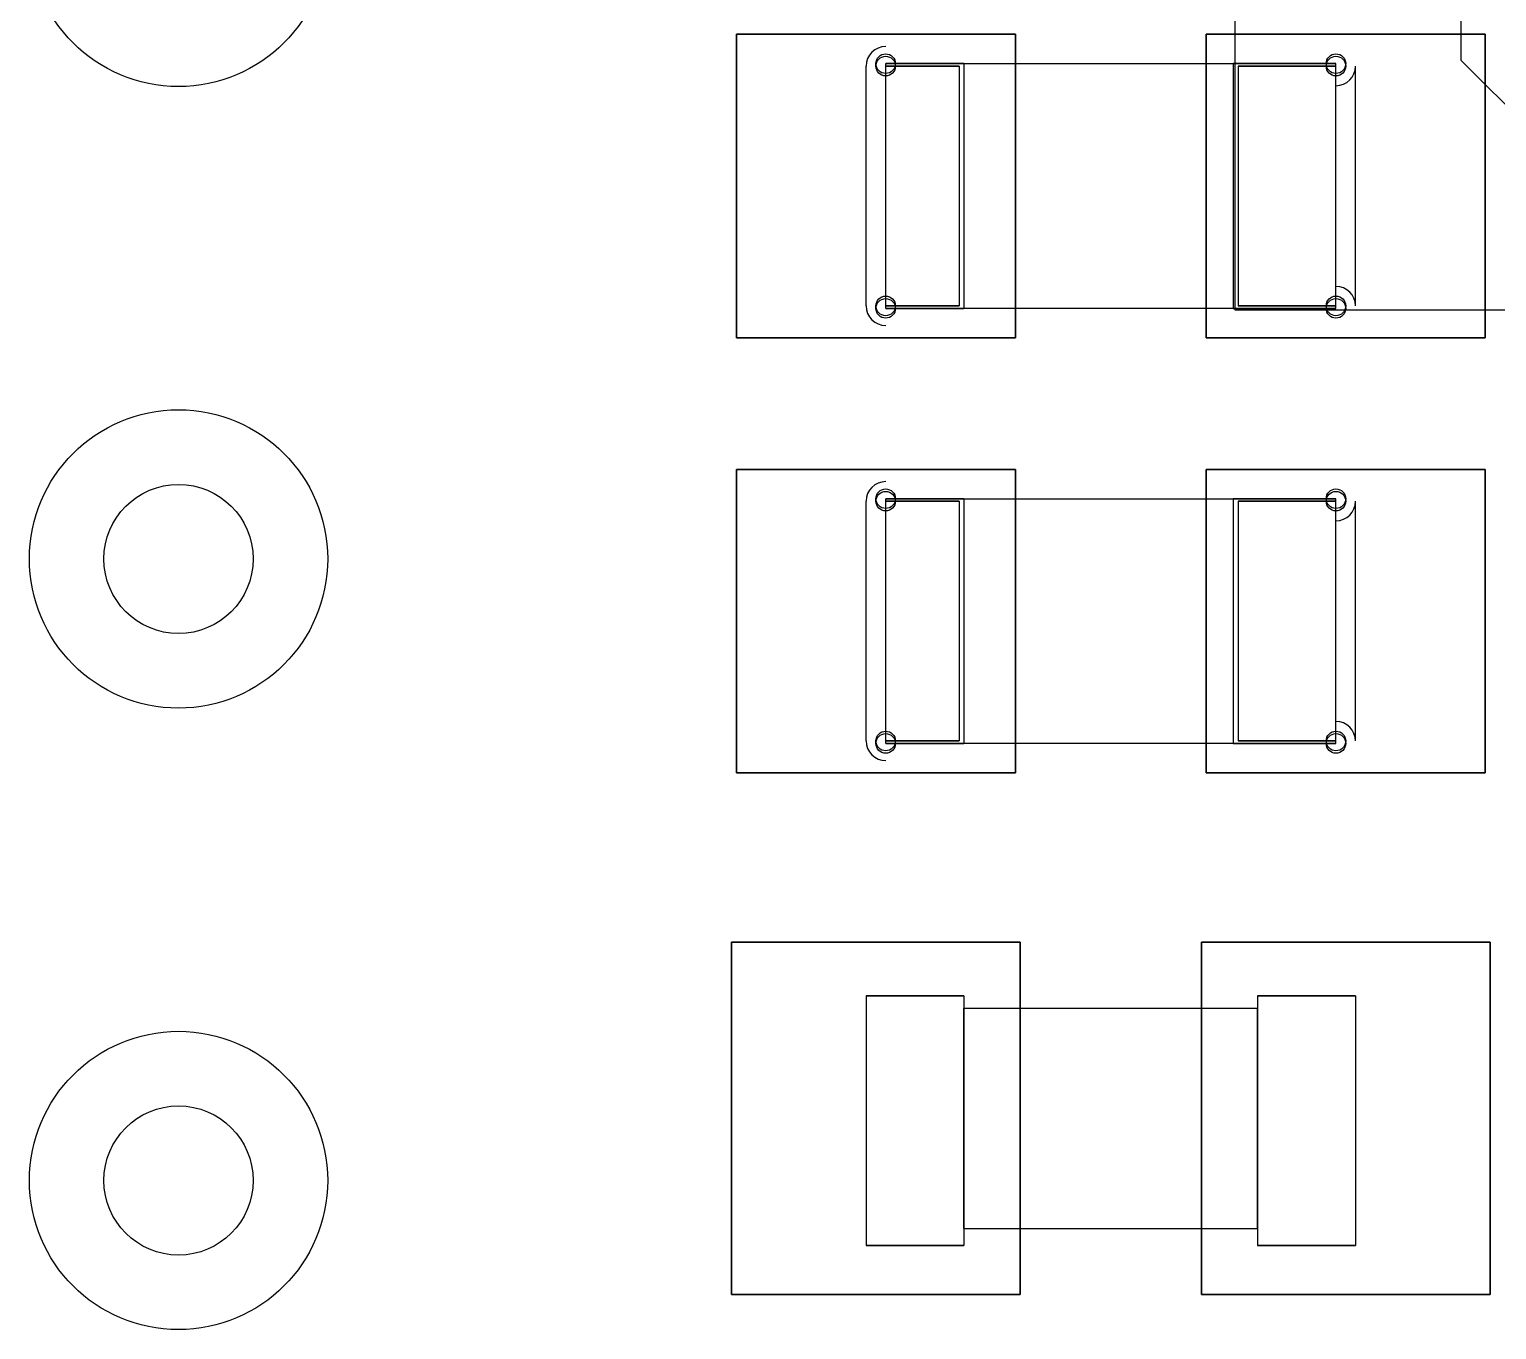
# Model space of a CAD drawing. Extents: x -14 to 27.9, y 0 to 17.8.
# Drawn here: x -2.21 to 0.788, y 9.855 to 12.512 of the extents above; entities that cross this region are included whole.
import ezdxf

# ---------------------------------------------------------------- set-up
doc = ezdxf.new("R2010")
doc.units = 0
doc.header["$MEASUREMENT"] = 0
doc.layers.add('Feature', color=7, linetype='CONTINUOUS')

msp = doc.modelspace()

# ---------------------------------------------------------------- linework, layer by layer
at = {"layer": 'Feature'}
for p, q in [((0.254, 11.938, 0.000305), (0.254, 12.827, 0.000305)), ((0.716, 12.4487, -1.96222), (0.716, 12.827, -1.96222)), ((-0.765, 12.502, 0.000305), (-0.195, 12.502, 0.000305)), ((-0.765, 11.882, 0.000305), (-0.765, 12.502, 0.000305)), ((-0.765, 11.882, 0.000305), (-0.765, 12.502, 0.000305)), ((-0.765, 12.502, 0.001305), (-0.765, 11.882, 0.001305)), ((-0.765, 12.502, 0.000305), (-0.765, 12.502, 0.001305)), ((-0.765, 12.502, 0.000305), (-0.195, 12.502, 0.000305)), ((-0.765, 12.502, 0.000305), (-0.765, 12.502, 0.001305)), ((-0.195, 12.502, 0.001305), (-0.765, 12.502, 0.001305)), ((-0.195, 12.502, 0.001305), (-0.765, 12.502, 0.001305)), ((-0.765, 12.502, 0.001305), (-0.765, 11.882, 0.001305)), ((-0.765, 11.882, 0.000305), (-0.765, 12.502, 0.000305)), ((-0.765, 12.502, 0.000305), (-0.195, 12.502, 0.000305)), ((-0.195, 12.502, 0.000305), (-0.195, 11.882, 0.000305)), ((-0.195, 12.502, 0.000305), (-0.195, 12.502, 0.001305)), ((-0.195, 12.502, 0.000305), (-0.195, 11.882, 0.000305)), ((-0.195, 12.502, 0.000305), (-0.195, 12.502, 0.001305)), ((-0.195, 11.882, 0.001305), (-0.195, 12.502, 0.001305)), ((-0.195, 11.882, 0.001305), (-0.195, 12.502, 0.001305)), ((-0.195, 12.502, 0.000305), (-0.195, 11.882, 0.000305)), ((0.195, 12.502, 0.000305), (0.765, 12.502, 0.000305)), ((0.195, 11.882, 0.000305), (0.195, 12.502, 0.000305)), ((0.195, 11.882, 0.000305), (0.195, 12.502, 0.000305)), ((0.195, 12.502, 0.001305), (0.195, 11.882, 0.001305)), ((0.195, 12.502, 0.000305), (0.195, 12.502, 0.001305)), ((0.195, 12.502, 0.000305), (0.765, 12.502, 0.000305)), ((0.195, 12.502, 0.000305), (0.195, 12.502, 0.001305)), ((0.765, 12.502, 0.001305), (0.195, 12.502, 0.001305)), ((0.765, 12.502, 0.001305), (0.195, 12.502, 0.001305)), ((0.195, 12.502, 0.001305), (0.195, 11.882, 0.001305)), ((0.195, 11.882, 0.000305), (0.195, 12.502, 0.000305)), ((0.195, 12.502, 0.000305), (0.765, 12.502, 0.000305)), ((0.765, 12.502, 0.000305), (0.765, 11.882, 0.000305)), ((0.765, 12.502, 0.000305), (0.765, 12.502, 0.001305)), ((0.765, 12.502, 0.000305), (0.765, 11.882, 0.000305)), ((0.765, 12.502, 0.000305), (0.765, 12.502, 0.001305)), ((0.765, 11.882, 0.001305), (0.765, 12.502, 0.001305)), ((0.765, 11.882, 0.001305), (0.765, 12.502, 0.001305)), ((0.765, 12.502, 0.000305), (0.765, 11.882, 0.000305)), ((1.1849, 11.9799, -1.96222), (0.716, 12.4487, -1.96222)), ((-0.5, 12.437, 0.285), (-0.5, 12.437, 0.015)), ((-0.5, 11.947, 0.285), (-0.5, 12.437, 0.285)), ((-0.5, 11.947, 0.015), (-0.5, 12.437, 0.015)), ((-0.5, 11.947, 0.285), (-0.5, 12.437, 0.285)), ((-0.5, 12.437, 0.285), (-0.5, 12.437, 0.015)), ((-0.5, 11.947, 0.015), (-0.5, 12.437, 0.015)), ((-0.48, 12.442, 0.285), (-0.48, 12.442, 0.015)), ((-0.48, 12.437, 0.015), (-0.48, 12.442, 0.015)), ((-0.48, 12.437, 0.015), (-0.48, 12.442, 0.015)), ((-0.48, 12.437, 0.285), (-0.48, 12.442, 0.285)), ((-0.48, 12.442, 0.285), (-0.48, 12.442, 0.015)), ((-0.48, 12.437, 0.285), (-0.48, 12.442, 0.285)), ((-0.48, 12.437, 0.285), (-0.48, 12.437, 0.015)), ((-0.48, 12.437, 0.285), (-0.48, 12.437, 0.015)), ((-0.46, 12.442, -0.005), (-0.3, 12.442, -0.005)), ((-0.3, 12.442, 0.305), (-0.46, 12.442, 0.305)), ((-0.46, 12.437, -0.005), (-0.46, 12.442, -0.005)), ((-0.46, 12.442, -0.005), (-0.3, 12.442, -0.005)), ((-0.46, 12.437, -0.005), (-0.46, 12.442, -0.005)), ((-0.46, 12.437, 0.305), (-0.46, 12.442, 0.305)), ((-0.46, 12.437, 0.305), (-0.46, 12.442, 0.305)), ((-0.3, 12.442, 0.305), (-0.46, 12.442, 0.305)), ((-0.46, 12.437, -0.005), (-0.31, 12.437, -0.005)), ((-0.31, 12.437, 0.305), (-0.46, 12.437, 0.305)), ((-0.46, 12.437, -0.005), (-0.31, 12.437, -0.005)), ((-0.46, 12.437, -0.025), (-0.31, 12.437, -0.025)), ((-0.31, 12.437, 0.325), (-0.46, 12.437, 0.325)), ((-0.31, 12.437, 0.305), (-0.46, 12.437, 0.305)), ((-0.46, 11.947, 0.325), (-0.46, 12.437, 0.325)), ((-0.31, 12.437, 0.325), (-0.46, 12.437, 0.325)), ((-0.46, 11.947, 0.325), (-0.46, 12.437, 0.325)), ((-0.46, 11.947, -0.025), (-0.46, 12.437, -0.025)), ((-0.46, 11.947, -0.025), (-0.46, 12.437, -0.025)), ((-0.46, 12.437, -0.025), (-0.31, 12.437, -0.025)), ((-0.31, 12.437, -0.005), (-0.31, 11.947, -0.005)), ((-0.31, 12.437, 0.305), (-0.31, 11.947, 0.305)), ((-0.31, 12.437, -0.025), (-0.31, 12.437, -0.005)), ((-0.31, 12.437, 0.305), (-0.31, 12.437, 0.325)), ((-0.31, 12.437, 0.305), (-0.31, 11.947, 0.305)), ((-0.31, 12.437, 0.305), (-0.31, 12.437, 0.325)), ((-0.31, 12.437, 0.325), (-0.31, 11.947, 0.325)), ((-0.31, 12.437, 0.325), (-0.31, 11.947, 0.325)), ((-0.31, 12.437, -0.025), (-0.31, 11.947, -0.025)), ((-0.31, 12.437, -0.005), (-0.31, 11.947, -0.005)), ((-0.31, 12.437, -0.025), (-0.31, 11.947, -0.025)), ((-0.31, 12.437, -0.025), (-0.31, 12.437, -0.005)), ((-0.3, 12.442, 0.325), (0.25, 12.442, 0.325)), ((-0.3, 12.442, 0.325), (-0.3, 11.942, 0.325)), ((-0.3, 12.442, -0.025), (0.25, 12.442, -0.025)), ((-0.3, 12.442, -0.025), (-0.3, 12.442, -0.005)), ((-0.3, 12.442, 0.325), (-0.3, 12.442, 0.305)), ((-0.3, 12.442, 0.325), (0.25, 12.442, 0.325)), ((-0.3, 12.442, -0.025), (-0.3, 11.942, -0.025)), ((-0.3, 12.442, -0.025), (0.25, 12.442, -0.025)), ((-0.3, 12.442, -0.025), (-0.3, 11.942, -0.025)), ((-0.3, 12.442, -0.005), (-0.3, 11.942, -0.005)), ((-0.3, 12.442, -0.025), (-0.3, 12.442, -0.005)), ((-0.3, 12.442, -0.005), (-0.3, 11.942, -0.005)), ((-0.3, 12.442, 0.305), (-0.3, 11.942, 0.305)), ((-0.3, 12.442, 0.325), (-0.3, 11.942, 0.325)), ((-0.3, 12.442, 0.325), (-0.3, 12.442, 0.305)), ((-0.3, 12.442, 0.305), (-0.3, 11.942, 0.305)), ((0.25, 12.442, 0.325), (0.25, 11.942, 0.325)), ((0.25, 12.442, 0.325), (0.25, 11.942, 0.325)), ((0.25, 12.442, 0.305), (0.25, 11.942, 0.305)), ((0.25, 12.442, 0.325), (0.25, 12.442, 0.305)), ((0.25, 12.442, -0.005), (0.46, 12.442, -0.005)), ((0.25, 12.442, -0.025), (0.25, 12.442, -0.005)), ((0.25, 12.442, 0.325), (0.25, 12.442, 0.305)), ((0.46, 12.442, 0.305), (0.25, 12.442, 0.305)), ((0.25, 12.442, -0.005), (0.25, 11.942, -0.005)), ((0.25, 12.442, -0.005), (0.46, 12.442, -0.005)), ((0.25, 12.442, -0.025), (0.25, 11.942, -0.025)), ((0.25, 12.442, -0.025), (0.25, 12.442, -0.005)), ((0.25, 12.442, -0.005), (0.25, 11.942, -0.005)), ((0.25, 12.442, -0.025), (0.25, 11.942, -0.025)), ((0.46, 12.442, 0.305), (0.25, 12.442, 0.305)), ((0.25, 12.442, 0.305), (0.25, 11.942, 0.305)), ((0.26, 12.437, -0.005), (0.46, 12.437, -0.005)), ((0.26, 12.437, -0.005), (0.26, 11.947, -0.005)), ((0.46, 12.437, 0.305), (0.26, 12.437, 0.305)), ((0.26, 12.437, 0.325), (0.26, 12.437, 0.305)), ((0.46, 12.437, 0.325), (0.26, 12.437, 0.325)), ((0.26, 12.437, -0.025), (0.46, 12.437, -0.025)), ((0.26, 12.437, -0.005), (0.26, 12.437, -0.025)), ((0.26, 12.437, -0.005), (0.46, 12.437, -0.005)), ((0.26, 12.437, 0.305), (0.26, 11.947, 0.305)), ((0.46, 12.437, 0.305), (0.26, 12.437, 0.305)), ((0.26, 12.437, 0.305), (0.26, 11.947, 0.305)), ((0.26, 12.437, 0.325), (0.26, 11.947, 0.325)), ((0.26, 12.437, 0.325), (0.26, 12.437, 0.305)), ((0.46, 12.437, 0.325), (0.26, 12.437, 0.325)), ((0.26, 12.437, 0.325), (0.26, 11.947, 0.325)), ((0.26, 12.437, -0.025), (0.26, 11.947, -0.025)), ((0.26, 12.437, -0.025), (0.46, 12.437, -0.025)), ((0.26, 12.437, -0.005), (0.26, 11.947, -0.005)), ((0.26, 12.437, -0.005), (0.26, 12.437, -0.025)), ((0.26, 12.437, -0.025), (0.26, 11.947, -0.025)), ((0.46, 12.437, -0.005), (0.46, 12.442, -0.005)), ((0.46, 12.437, -0.005), (0.46, 12.442, -0.005)), ((0.46, 12.437, 0.305), (0.46, 12.442, 0.305)), ((0.46, 12.437, 0.305), (0.46, 12.442, 0.305)), ((0.46, 11.947, 0.325), (0.46, 12.437, 0.325)), ((0.46, 11.947, 0.325), (0.46, 12.437, 0.325)), ((0.46, 11.947, -0.025), (0.46, 12.437, -0.025)), ((0.46, 11.947, -0.025), (0.46, 12.437, -0.025)), ((0.48, 12.442, 0.015), (0.48, 12.442, 0.285)), ((0.48, 12.437, 0.015), (0.48, 12.442, 0.015)), ((0.48, 12.437, 0.015), (0.48, 12.442, 0.015)), ((0.48, 12.442, 0.015), (0.48, 12.442, 0.285)), ((0.48, 12.437, 0.285), (0.48, 12.442, 0.285)), ((0.48, 12.437, 0.285), (0.48, 12.442, 0.285)), ((0.48, 12.437, 0.015), (0.48, 12.437, 0.285)), ((0.48, 12.437, 0.015), (0.48, 12.437, 0.285)), ((0.5, 12.437, 0.015), (0.5, 12.437, 0.285)), ((0.5, 11.947, 0.285), (0.5, 12.437, 0.285)), ((0.5, 11.947, 0.015), (0.5, 12.437, 0.015)), ((0.5, 12.437, 0.015), (0.5, 12.437, 0.285)), ((0.5, 11.947, 0.285), (0.5, 12.437, 0.285)), ((0.5, 11.947, 0.015), (0.5, 12.437, 0.015)), ((-0.5, 11.947, 0.285), (-0.5, 11.947, 0.015)), ((-0.5, 11.947, 0.285), (-0.5, 11.947, 0.015)), ((-0.48, 11.942, 0.285), (-0.48, 11.947, 0.285)), ((-0.48, 11.947, 0.285), (-0.48, 11.947, 0.015)), ((-0.48, 11.942, 0.015), (-0.48, 11.947, 0.015)), ((-0.48, 11.942, 0.015), (-0.48, 11.947, 0.015)), ((-0.48, 11.947, 0.285), (-0.48, 11.947, 0.015)), ((-0.48, 11.942, 0.285), (-0.48, 11.947, 0.285)), ((-0.48, 11.942, 0.285), (-0.48, 11.942, 0.015)), ((-0.48, 11.942, 0.285), (-0.48, 11.942, 0.015)), ((-0.46, 11.942, -0.005), (-0.46, 11.947, -0.005)), ((-0.46, 11.947, -0.005), (-0.31, 11.947, -0.005)), ((-0.31, 11.947, 0.305), (-0.46, 11.947, 0.305)), ((-0.46, 11.942, 0.305), (-0.46, 11.947, 0.305)), ((-0.46, 11.942, -0.005), (-0.46, 11.947, -0.005)), ((-0.31, 11.947, 0.305), (-0.46, 11.947, 0.305)), ((-0.31, 11.947, 0.325), (-0.46, 11.947, 0.325)), ((-0.46, 11.947, -0.025), (-0.31, 11.947, -0.025)), ((-0.46, 11.947, -0.005), (-0.31, 11.947, -0.005)), ((-0.31, 11.947, 0.325), (-0.46, 11.947, 0.325)), ((-0.46, 11.947, -0.025), (-0.31, 11.947, -0.025)), ((-0.46, 11.942, 0.305), (-0.46, 11.947, 0.305)), ((-0.46, 11.942, -0.005), (-0.3, 11.942, -0.005)), ((-0.3, 11.942, 0.305), (-0.46, 11.942, 0.305)), ((-0.3, 11.942, 0.305), (-0.46, 11.942, 0.305)), ((-0.46, 11.942, -0.005), (-0.3, 11.942, -0.005)), ((-0.31, 11.947, 0.305), (-0.31, 11.947, 0.325)), ((-0.31, 11.947, -0.025), (-0.31, 11.947, -0.005)), ((-0.31, 11.947, 0.305), (-0.31, 11.947, 0.325)), ((-0.31, 11.947, -0.025), (-0.31, 11.947, -0.005)), ((0.25, 11.942, 0.325), (-0.3, 11.942, 0.325)), ((0.25, 11.942, -0.025), (-0.3, 11.942, -0.025)), ((-0.3, 11.942, -0.025), (-0.3, 11.942, -0.005)), ((-0.3, 11.942, 0.325), (-0.3, 11.942, 0.305)), ((0.25, 11.942, 0.325), (-0.3, 11.942, 0.325)), ((-0.3, 11.942, 0.325), (-0.3, 11.942, 0.305)), ((-0.3, 11.942, -0.025), (-0.3, 11.942, -0.005)), ((0.25, 11.942, -0.025), (-0.3, 11.942, -0.025)), ((0.25, 11.942, 0.325), (0.25, 11.942, 0.305)), ((0.25, 11.942, -0.005), (0.46, 11.942, -0.005)), ((0.25, 11.942, -0.025), (0.25, 11.942, -0.005)), ((0.25, 11.942, -0.005), (0.46, 11.942, -0.005)), ((0.46, 11.942, 0.305), (0.25, 11.942, 0.305)), ((0.25, 11.942, 0.325), (0.25, 11.942, 0.305)), ((0.25, 11.942, -0.025), (0.25, 11.942, -0.005)), ((0.46, 11.942, 0.305), (0.25, 11.942, 0.305)), ((0.889, 11.938, 0.000305), (0.254, 11.938, 0.000305)), ((0.26, 11.947, -0.005), (0.46, 11.947, -0.005)), ((0.26, 11.947, -0.005), (0.46, 11.947, -0.005)), ((0.26, 11.947, -0.005), (0.26, 11.947, -0.025)), ((0.26, 11.947, -0.025), (0.46, 11.947, -0.025)), ((0.46, 11.947, 0.325), (0.26, 11.947, 0.325)), ((0.26, 11.947, 0.325), (0.26, 11.947, 0.305)), ((0.46, 11.947, 0.305), (0.26, 11.947, 0.305)), ((0.46, 11.947, 0.305), (0.26, 11.947, 0.305)), ((0.26, 11.947, 0.325), (0.26, 11.947, 0.305)), ((0.46, 11.947, 0.325), (0.26, 11.947, 0.325)), ((0.26, 11.947, -0.025), (0.46, 11.947, -0.025)), ((0.26, 11.947, -0.005), (0.26, 11.947, -0.025)), ((0.46, 11.942, -0.005), (0.46, 11.947, -0.005)), ((0.46, 11.942, 0.305), (0.46, 11.947, 0.305)), ((0.46, 11.942, 0.305), (0.46, 11.947, 0.305)), ((0.46, 11.942, -0.005), (0.46, 11.947, -0.005)), ((0.48, 11.947, 0.015), (0.48, 11.947, 0.285)), ((0.48, 11.942, 0.015), (0.48, 11.947, 0.015)), ((0.48, 11.947, 0.015), (0.48, 11.947, 0.285)), ((0.48, 11.942, 0.285), (0.48, 11.947, 0.285)), ((0.48, 11.942, 0.285), (0.48, 11.947, 0.285)), ((0.48, 11.942, 0.015), (0.48, 11.947, 0.015)), ((0.48, 11.942, 0.015), (0.48, 11.942, 0.285)), ((0.48, 11.942, 0.015), (0.48, 11.942, 0.285)), ((0.5, 11.947, 0.015), (0.5, 11.947, 0.285)), ((0.5, 11.947, 0.015), (0.5, 11.947, 0.285)), ((-0.195, 11.882, 0.000305), (-0.765, 11.882, 0.000305)), ((-0.765, 11.882, 0.000305), (-0.765, 11.882, 0.001305)), ((-0.195, 11.882, 0.000305), (-0.765, 11.882, 0.000305)), ((-0.765, 11.882, 0.001305), (-0.195, 11.882, 0.001305)), ((-0.765, 11.882, 0.000305), (-0.765, 11.882, 0.001305)), ((-0.765, 11.882, 0.001305), (-0.195, 11.882, 0.001305)), ((-0.195, 11.882, 0.000305), (-0.765, 11.882, 0.000305)), ((-0.195, 11.882, 0.000305), (-0.195, 11.882, 0.001305)), ((-0.195, 11.882, 0.000305), (-0.195, 11.882, 0.001305)), ((0.765, 11.882, 0.000305), (0.195, 11.882, 0.000305)), ((0.195, 11.882, 0.000305), (0.195, 11.882, 0.001305)), ((0.765, 11.882, 0.000305), (0.195, 11.882, 0.000305)), ((0.195, 11.882, 0.001305), (0.765, 11.882, 0.001305)), ((0.195, 11.882, 0.000305), (0.195, 11.882, 0.001305)), ((0.195, 11.882, 0.001305), (0.765, 11.882, 0.001305)), ((0.765, 11.882, 0.000305), (0.195, 11.882, 0.000305)), ((0.765, 11.882, 0.000305), (0.765, 11.882, 0.001305)), ((0.765, 11.882, 0.000305), (0.765, 11.882, 0.001305)), ((-0.765, 11.613, 0.000305), (-0.195, 11.613, 0.000305)), ((-0.765, 10.993, 0.000305), (-0.765, 11.613, 0.000305)), ((-0.765, 10.993, 0.000305), (-0.765, 11.613, 0.000305)), ((-0.765, 11.613, 0.001305), (-0.765, 10.993, 0.001305)), ((-0.765, 11.613, 0.000305), (-0.765, 11.613, 0.001305)), ((-0.765, 11.613, 0.000305), (-0.195, 11.613, 0.000305)), ((-0.765, 11.613, 0.000305), (-0.765, 11.613, 0.001305)), ((-0.195, 11.613, 0.001305), (-0.765, 11.613, 0.001305)), ((-0.195, 11.613, 0.001305), (-0.765, 11.613, 0.001305)), ((-0.765, 11.613, 0.001305), (-0.765, 10.993, 0.001305)), ((-0.765, 10.993, 0.000305), (-0.765, 11.613, 0.000305)), ((-0.765, 11.613, 0.000305), (-0.195, 11.613, 0.000305)), ((-0.195, 11.613, 0.000305), (-0.195, 10.993, 0.000305)), ((-0.195, 11.613, 0.000305), (-0.195, 11.613, 0.001305)), ((-0.195, 11.613, 0.000305), (-0.195, 10.993, 0.000305)), ((-0.195, 11.613, 0.000305), (-0.195, 11.613, 0.001305)), ((-0.195, 10.993, 0.001305), (-0.195, 11.613, 0.001305)), ((-0.195, 10.993, 0.001305), (-0.195, 11.613, 0.001305)), ((-0.195, 11.613, 0.000305), (-0.195, 10.993, 0.000305)), ((0.195, 11.613, 0.000305), (0.765, 11.613, 0.000305)), ((0.195, 10.993, 0.000305), (0.195, 11.613, 0.000305)), ((0.195, 10.993, 0.000305), (0.195, 11.613, 0.000305)), ((0.195, 11.613, 0.001305), (0.195, 10.993, 0.001305)), ((0.195, 11.613, 0.000305), (0.195, 11.613, 0.001305)), ((0.195, 11.613, 0.000305), (0.765, 11.613, 0.000305)), ((0.195, 11.613, 0.000305), (0.195, 11.613, 0.001305)), ((0.765, 11.613, 0.001305), (0.195, 11.613, 0.001305)), ((0.765, 11.613, 0.001305), (0.195, 11.613, 0.001305)), ((0.195, 11.613, 0.001305), (0.195, 10.993, 0.001305)), ((0.195, 10.993, 0.000305), (0.195, 11.613, 0.000305)), ((0.195, 11.613, 0.000305), (0.765, 11.613, 0.000305)), ((0.765, 11.613, 0.000305), (0.765, 10.993, 0.000305)), ((0.765, 11.613, 0.000305), (0.765, 11.613, 0.001305)), ((0.765, 11.613, 0.000305), (0.765, 10.993, 0.000305)), ((0.765, 11.613, 0.000305), (0.765, 11.613, 0.001305)), ((0.765, 10.993, 0.001305), (0.765, 11.613, 0.001305)), ((0.765, 10.993, 0.001305), (0.765, 11.613, 0.001305)), ((0.765, 11.613, 0.000305), (0.765, 10.993, 0.000305)), ((-0.5, 11.548, 0.285), (-0.5, 11.548, 0.015)), ((-0.5, 11.058, 0.285), (-0.5, 11.548, 0.285)), ((-0.5, 11.058, 0.015), (-0.5, 11.548, 0.015)), ((-0.5, 11.058, 0.285), (-0.5, 11.548, 0.285)), ((-0.5, 11.548, 0.285), (-0.5, 11.548, 0.015)), ((-0.5, 11.058, 0.015), (-0.5, 11.548, 0.015)), ((-0.48, 11.553, 0.285), (-0.48, 11.553, 0.015)), ((-0.48, 11.548, 0.015), (-0.48, 11.553, 0.015)), ((-0.48, 11.548, 0.015), (-0.48, 11.553, 0.015)), ((-0.48, 11.548, 0.285), (-0.48, 11.553, 0.285)), ((-0.48, 11.553, 0.285), (-0.48, 11.553, 0.015)), ((-0.48, 11.548, 0.285), (-0.48, 11.553, 0.285)), ((-0.48, 11.548, 0.285), (-0.48, 11.548, 0.015)), ((-0.48, 11.548, 0.285), (-0.48, 11.548, 0.015)), ((-0.46, 11.553, -0.005), (-0.3, 11.553, -0.005)), ((-0.3, 11.553, 0.305), (-0.46, 11.553, 0.305)), ((-0.46, 11.548, -0.005), (-0.46, 11.553, -0.005)), ((-0.46, 11.553, -0.005), (-0.3, 11.553, -0.005)), ((-0.46, 11.548, -0.005), (-0.46, 11.553, -0.005)), ((-0.46, 11.548, 0.305), (-0.46, 11.553, 0.305)), ((-0.46, 11.548, 0.305), (-0.46, 11.553, 0.305)), ((-0.3, 11.553, 0.305), (-0.46, 11.553, 0.305)), ((-0.46, 11.548, -0.005), (-0.31, 11.548, -0.005)), ((-0.31, 11.548, 0.305), (-0.46, 11.548, 0.305)), ((-0.46, 11.548, -0.005), (-0.31, 11.548, -0.005)), ((-0.46, 11.548, -0.025), (-0.31, 11.548, -0.025)), ((-0.31, 11.548, 0.325), (-0.46, 11.548, 0.325)), ((-0.31, 11.548, 0.305), (-0.46, 11.548, 0.305)), ((-0.46, 11.058, 0.325), (-0.46, 11.548, 0.325)), ((-0.31, 11.548, 0.325), (-0.46, 11.548, 0.325)), ((-0.46, 11.058, 0.325), (-0.46, 11.548, 0.325)), ((-0.46, 11.058, -0.025), (-0.46, 11.548, -0.025)), ((-0.46, 11.058, -0.025), (-0.46, 11.548, -0.025)), ((-0.46, 11.548, -0.025), (-0.31, 11.548, -0.025)), ((-0.31, 11.548, -0.005), (-0.31, 11.058, -0.005)), ((-0.31, 11.548, 0.305), (-0.31, 11.058, 0.305)), ((-0.31, 11.548, -0.025), (-0.31, 11.548, -0.005)), ((-0.31, 11.548, 0.305), (-0.31, 11.548, 0.325)), ((-0.31, 11.548, 0.305), (-0.31, 11.058, 0.305)), ((-0.31, 11.548, 0.305), (-0.31, 11.548, 0.325)), ((-0.31, 11.548, 0.325), (-0.31, 11.058, 0.325)), ((-0.31, 11.548, 0.325), (-0.31, 11.058, 0.325)), ((-0.31, 11.548, -0.025), (-0.31, 11.058, -0.025)), ((-0.31, 11.548, -0.005), (-0.31, 11.058, -0.005)), ((-0.31, 11.548, -0.025), (-0.31, 11.058, -0.025)), ((-0.31, 11.548, -0.025), (-0.31, 11.548, -0.005)), ((-0.3, 11.553, 0.325), (0.25, 11.553, 0.325)), ((-0.3, 11.553, 0.325), (-0.3, 11.053, 0.325)), ((-0.3, 11.553, -0.025), (0.25, 11.553, -0.025)), ((-0.3, 11.553, -0.025), (-0.3, 11.553, -0.005)), ((-0.3, 11.553, 0.325), (-0.3, 11.553, 0.305)), ((-0.3, 11.553, 0.325), (0.25, 11.553, 0.325)), ((-0.3, 11.553, -0.025), (-0.3, 11.053, -0.025)), ((-0.3, 11.553, -0.025), (0.25, 11.553, -0.025)), ((-0.3, 11.553, -0.025), (-0.3, 11.053, -0.025)), ((-0.3, 11.553, -0.005), (-0.3, 11.053, -0.005)), ((-0.3, 11.553, -0.025), (-0.3, 11.553, -0.005)), ((-0.3, 11.553, -0.005), (-0.3, 11.053, -0.005)), ((-0.3, 11.553, 0.305), (-0.3, 11.053, 0.305)), ((-0.3, 11.553, 0.325), (-0.3, 11.053, 0.325)), ((-0.3, 11.553, 0.325), (-0.3, 11.553, 0.305)), ((-0.3, 11.553, 0.305), (-0.3, 11.053, 0.305)), ((0.25, 11.553, 0.325), (0.25, 11.053, 0.325)), ((0.25, 11.553, 0.325), (0.25, 11.053, 0.325)), ((0.25, 11.553, 0.305), (0.25, 11.053, 0.305)), ((0.25, 11.553, 0.325), (0.25, 11.553, 0.305)), ((0.25, 11.553, -0.005), (0.46, 11.553, -0.005)), ((0.25, 11.553, -0.025), (0.25, 11.553, -0.005)), ((0.25, 11.553, 0.325), (0.25, 11.553, 0.305)), ((0.46, 11.553, 0.305), (0.25, 11.553, 0.305)), ((0.25, 11.553, -0.005), (0.25, 11.053, -0.005)), ((0.25, 11.553, -0.005), (0.46, 11.553, -0.005)), ((0.25, 11.553, -0.025), (0.25, 11.053, -0.025)), ((0.25, 11.553, -0.025), (0.25, 11.553, -0.005)), ((0.25, 11.553, -0.005), (0.25, 11.053, -0.005)), ((0.25, 11.553, -0.025), (0.25, 11.053, -0.025)), ((0.46, 11.553, 0.305), (0.25, 11.553, 0.305)), ((0.25, 11.553, 0.305), (0.25, 11.053, 0.305)), ((0.26, 11.548, -0.005), (0.46, 11.548, -0.005)), ((0.26, 11.548, -0.005), (0.26, 11.058, -0.005)), ((0.46, 11.548, 0.305), (0.26, 11.548, 0.305)), ((0.26, 11.548, 0.325), (0.26, 11.548, 0.305)), ((0.46, 11.548, 0.325), (0.26, 11.548, 0.325)), ((0.26, 11.548, -0.025), (0.46, 11.548, -0.025)), ((0.26, 11.548, -0.005), (0.26, 11.548, -0.025)), ((0.26, 11.548, -0.005), (0.46, 11.548, -0.005)), ((0.26, 11.548, 0.305), (0.26, 11.058, 0.305)), ((0.46, 11.548, 0.305), (0.26, 11.548, 0.305)), ((0.26, 11.548, 0.305), (0.26, 11.058, 0.305)), ((0.26, 11.548, 0.325), (0.26, 11.058, 0.325)), ((0.26, 11.548, 0.325), (0.26, 11.548, 0.305)), ((0.46, 11.548, 0.325), (0.26, 11.548, 0.325)), ((0.26, 11.548, 0.325), (0.26, 11.058, 0.325)), ((0.26, 11.548, -0.025), (0.26, 11.058, -0.025)), ((0.26, 11.548, -0.025), (0.46, 11.548, -0.025)), ((0.26, 11.548, -0.005), (0.26, 11.058, -0.005)), ((0.26, 11.548, -0.005), (0.26, 11.548, -0.025)), ((0.26, 11.548, -0.025), (0.26, 11.058, -0.025)), ((0.46, 11.548, -0.005), (0.46, 11.553, -0.005)), ((0.46, 11.548, -0.005), (0.46, 11.553, -0.005)), ((0.46, 11.548, 0.305), (0.46, 11.553, 0.305)), ((0.46, 11.548, 0.305), (0.46, 11.553, 0.305)), ((0.46, 11.058, 0.325), (0.46, 11.548, 0.325)), ((0.46, 11.058, 0.325), (0.46, 11.548, 0.325)), ((0.46, 11.058, -0.025), (0.46, 11.548, -0.025)), ((0.46, 11.058, -0.025), (0.46, 11.548, -0.025)), ((0.48, 11.553, 0.015), (0.48, 11.553, 0.285)), ((0.48, 11.548, 0.015), (0.48, 11.553, 0.015)), ((0.48, 11.548, 0.015), (0.48, 11.553, 0.015)), ((0.48, 11.553, 0.015), (0.48, 11.553, 0.285)), ((0.48, 11.548, 0.285), (0.48, 11.553, 0.285)), ((0.48, 11.548, 0.285), (0.48, 11.553, 0.285)), ((0.48, 11.548, 0.015), (0.48, 11.548, 0.285)), ((0.48, 11.548, 0.015), (0.48, 11.548, 0.285)), ((0.5, 11.548, 0.015), (0.5, 11.548, 0.285)), ((0.5, 11.058, 0.285), (0.5, 11.548, 0.285)), ((0.5, 11.058, 0.015), (0.5, 11.548, 0.015)), ((0.5, 11.548, 0.015), (0.5, 11.548, 0.285)), ((0.5, 11.058, 0.285), (0.5, 11.548, 0.285)), ((0.5, 11.058, 0.015), (0.5, 11.548, 0.015)), ((-1.7526, 11.43, -1.96192), (-1.7526, 11.43)), ((-1.7526, 11.43, -1.96192), (-1.7526, 11.43)), ((-0.5, 11.058, 0.285), (-0.5, 11.058, 0.015)), ((-0.5, 11.058, 0.285), (-0.5, 11.058, 0.015)), ((-0.48, 11.053, 0.285), (-0.48, 11.058, 0.285)), ((-0.48, 11.058, 0.285), (-0.48, 11.058, 0.015)), ((-0.48, 11.053, 0.015), (-0.48, 11.058, 0.015)), ((-0.48, 11.053, 0.015), (-0.48, 11.058, 0.015)), ((-0.48, 11.058, 0.285), (-0.48, 11.058, 0.015)), ((-0.48, 11.053, 0.285), (-0.48, 11.058, 0.285)), ((-0.48, 11.053, 0.285), (-0.48, 11.053, 0.015)), ((-0.48, 11.053, 0.285), (-0.48, 11.053, 0.015)), ((-0.46, 11.053, -0.005), (-0.46, 11.058, -0.005)), ((-0.46, 11.058, -0.005), (-0.31, 11.058, -0.005)), ((-0.31, 11.058, 0.305), (-0.46, 11.058, 0.305)), ((-0.46, 11.053, 0.305), (-0.46, 11.058, 0.305)), ((-0.46, 11.053, -0.005), (-0.46, 11.058, -0.005)), ((-0.31, 11.058, 0.305), (-0.46, 11.058, 0.305)), ((-0.31, 11.058, 0.325), (-0.46, 11.058, 0.325)), ((-0.46, 11.058, -0.025), (-0.31, 11.058, -0.025)), ((-0.46, 11.058, -0.005), (-0.31, 11.058, -0.005)), ((-0.31, 11.058, 0.325), (-0.46, 11.058, 0.325)), ((-0.46, 11.058, -0.025), (-0.31, 11.058, -0.025)), ((-0.46, 11.053, 0.305), (-0.46, 11.058, 0.305)), ((-0.46, 11.053, -0.005), (-0.3, 11.053, -0.005)), ((-0.3, 11.053, 0.305), (-0.46, 11.053, 0.305)), ((-0.3, 11.053, 0.305), (-0.46, 11.053, 0.305)), ((-0.46, 11.053, -0.005), (-0.3, 11.053, -0.005)), ((-0.31, 11.058, 0.305), (-0.31, 11.058, 0.325)), ((-0.31, 11.058, -0.025), (-0.31, 11.058, -0.005)), ((-0.31, 11.058, 0.305), (-0.31, 11.058, 0.325)), ((-0.31, 11.058, -0.025), (-0.31, 11.058, -0.005)), ((0.25, 11.053, 0.325), (-0.3, 11.053, 0.325)), ((0.25, 11.053, -0.025), (-0.3, 11.053, -0.025)), ((-0.3, 11.053, -0.025), (-0.3, 11.053, -0.005)), ((-0.3, 11.053, 0.325), (-0.3, 11.053, 0.305)), ((0.25, 11.053, 0.325), (-0.3, 11.053, 0.325)), ((-0.3, 11.053, 0.325), (-0.3, 11.053, 0.305)), ((-0.3, 11.053, -0.025), (-0.3, 11.053, -0.005)), ((0.25, 11.053, -0.025), (-0.3, 11.053, -0.025)), ((0.25, 11.053, 0.325), (0.25, 11.053, 0.305)), ((0.25, 11.053, -0.005), (0.46, 11.053, -0.005)), ((0.25, 11.053, -0.025), (0.25, 11.053, -0.005)), ((0.25, 11.053, -0.005), (0.46, 11.053, -0.005)), ((0.46, 11.053, 0.305), (0.25, 11.053, 0.305)), ((0.25, 11.053, 0.325), (0.25, 11.053, 0.305)), ((0.25, 11.053, -0.025), (0.25, 11.053, -0.005)), ((0.46, 11.053, 0.305), (0.25, 11.053, 0.305)), ((0.26, 11.058, -0.005), (0.46, 11.058, -0.005)), ((0.26, 11.058, -0.005), (0.46, 11.058, -0.005)), ((0.26, 11.058, -0.005), (0.26, 11.058, -0.025)), ((0.26, 11.058, -0.025), (0.46, 11.058, -0.025)), ((0.46, 11.058, 0.325), (0.26, 11.058, 0.325)), ((0.26, 11.058, 0.325), (0.26, 11.058, 0.305)), ((0.46, 11.058, 0.305), (0.26, 11.058, 0.305)), ((0.46, 11.058, 0.305), (0.26, 11.058, 0.305)), ((0.26, 11.058, 0.325), (0.26, 11.058, 0.305)), ((0.46, 11.058, 0.325), (0.26, 11.058, 0.325)), ((0.26, 11.058, -0.025), (0.46, 11.058, -0.025)), ((0.26, 11.058, -0.005), (0.26, 11.058, -0.025)), ((0.46, 11.053, -0.005), (0.46, 11.058, -0.005)), ((0.46, 11.053, 0.305), (0.46, 11.058, 0.305)), ((0.46, 11.053, 0.305), (0.46, 11.058, 0.305)), ((0.46, 11.053, -0.005), (0.46, 11.058, -0.005)), ((0.48, 11.058, 0.015), (0.48, 11.058, 0.285)), ((0.48, 11.053, 0.015), (0.48, 11.058, 0.015)), ((0.48, 11.058, 0.015), (0.48, 11.058, 0.285)), ((0.48, 11.053, 0.285), (0.48, 11.058, 0.285)), ((0.48, 11.053, 0.285), (0.48, 11.058, 0.285)), ((0.48, 11.053, 0.015), (0.48, 11.058, 0.015)), ((0.48, 11.053, 0.015), (0.48, 11.053, 0.285)), ((0.48, 11.053, 0.015), (0.48, 11.053, 0.285)), ((0.5, 11.058, 0.015), (0.5, 11.058, 0.285)), ((0.5, 11.058, 0.015), (0.5, 11.058, 0.285)), ((-0.195, 10.993, 0.000305), (-0.765, 10.993, 0.000305)), ((-0.765, 10.993, 0.000305), (-0.765, 10.993, 0.001305)), ((-0.195, 10.993, 0.000305), (-0.765, 10.993, 0.000305)), ((-0.765, 10.993, 0.001305), (-0.195, 10.993, 0.001305)), ((-0.765, 10.993, 0.000305), (-0.765, 10.993, 0.001305)), ((-0.765, 10.993, 0.001305), (-0.195, 10.993, 0.001305)), ((-0.195, 10.993, 0.000305), (-0.765, 10.993, 0.000305)), ((-0.195, 10.993, 0.000305), (-0.195, 10.993, 0.001305)), ((-0.195, 10.993, 0.000305), (-0.195, 10.993, 0.001305)), ((0.765, 10.993, 0.000305), (0.195, 10.993, 0.000305)), ((0.195, 10.993, 0.000305), (0.195, 10.993, 0.001305)), ((0.765, 10.993, 0.000305), (0.195, 10.993, 0.000305)), ((0.195, 10.993, 0.001305), (0.765, 10.993, 0.001305)), ((0.195, 10.993, 0.000305), (0.195, 10.993, 0.001305)), ((0.195, 10.993, 0.001305), (0.765, 10.993, 0.001305)), ((0.765, 10.993, 0.000305), (0.195, 10.993, 0.000305)), ((0.765, 10.993, 0.000305), (0.765, 10.993, 0.001305)), ((0.765, 10.993, 0.000305), (0.765, 10.993, 0.001305)), ((-0.775, 10.647, 0.000305), (-0.185, 10.647, 0.000305)), ((-0.775, 9.927, 0.000305), (-0.775, 10.647, 0.000305)), ((-0.775, 9.927, 0.000305), (-0.775, 10.647, 0.000305)), ((-0.775, 10.647, 0.001305), (-0.775, 9.927, 0.001305)), ((-0.775, 10.647, 0.000305), (-0.775, 10.647, 0.001305)), ((-0.775, 10.647, 0.000305), (-0.185, 10.647, 0.000305)), ((-0.775, 10.647, 0.000305), (-0.775, 10.647, 0.001305)), ((-0.185, 10.647, 0.001305), (-0.775, 10.647, 0.001305)), ((-0.185, 10.647, 0.001305), (-0.775, 10.647, 0.001305)), ((-0.775, 10.647, 0.001305), (-0.775, 9.927, 0.001305)), ((-0.775, 9.927, 0.000305), (-0.775, 10.647, 0.000305)), ((-0.775, 10.647, 0.000305), (-0.185, 10.647, 0.000305)), ((-0.185, 10.647, 0.000305), (-0.185, 9.927, 0.000305)), ((-0.185, 10.647, 0.000305), (-0.185, 10.647, 0.001305)), ((-0.185, 10.647, 0.000305), (-0.185, 9.927, 0.000305)), ((-0.185, 10.647, 0.000305), (-0.185, 10.647, 0.001305)), ((-0.185, 9.927, 0.001305), (-0.185, 10.647, 0.001305)), ((-0.185, 9.927, 0.001305), (-0.185, 10.647, 0.001305)), ((-0.185, 10.647, 0.000305), (-0.185, 9.927, 0.000305)), ((0.185, 10.647, 0.000305), (0.775, 10.647, 0.000305)), ((0.185, 9.927, 0.000305), (0.185, 10.647, 0.000305)), ((0.185, 9.927, 0.000305), (0.185, 10.647, 0.000305)), ((0.185, 10.647, 0.001305), (0.185, 9.927, 0.001305)), ((0.185, 10.647, 0.000305), (0.185, 10.647, 0.001305)), ((0.185, 10.647, 0.000305), (0.775, 10.647, 0.000305)), ((0.185, 10.647, 0.000305), (0.185, 10.647, 0.001305)), ((0.775, 10.647, 0.001305), (0.185, 10.647, 0.001305)), ((0.775, 10.647, 0.001305), (0.185, 10.647, 0.001305)), ((0.185, 10.647, 0.001305), (0.185, 9.927, 0.001305)), ((0.185, 9.927, 0.000305), (0.185, 10.647, 0.000305)), ((0.185, 10.647, 0.000305), (0.775, 10.647, 0.000305)), ((0.775, 10.647, 0.000305), (0.775, 9.927, 0.000305)), ((0.775, 10.647, 0.000305), (0.775, 10.647, 0.001305)), ((0.775, 10.647, 0.000305), (0.775, 9.927, 0.000305)), ((0.775, 10.647, 0.000305), (0.775, 10.647, 0.001305)), ((0.775, 9.927, 0.001305), (0.775, 10.647, 0.001305)), ((0.775, 9.927, 0.001305), (0.775, 10.647, 0.001305)), ((0.775, 10.647, 0.000305), (0.775, 9.927, 0.000305)), ((-0.5, 10.537), (-0.5, 10.027)), ((-0.3, 10.537), (-0.5, 10.537)), ((-0.5, 10.537, 0.5), (-0.3, 10.537, 0.5)), ((-0.5, 10.537, 0.5), (-0.5, 10.027, 0.5)), ((-0.5, 10.537, 0.5), (-0.5, 10.027, 0.5)), ((-0.5, 10.537), (-0.5, 10.537, 0.5)), ((-0.5, 10.537), (-0.5, 10.027)), ((-0.3, 10.537), (-0.5, 10.537)), ((-0.5, 10.537), (-0.5, 10.537, 0.5)), ((-0.5, 10.537, 0.5), (-0.3, 10.537, 0.5)), ((-0.3, 10.537), (-0.3, 10.027)), ((-0.3, 10.537, 0.5), (-0.3, 10.027, 0.5)), ((-0.3, 10.537), (-0.3, 10.027)), ((-0.3, 10.537, 0.5), (-0.3, 10.537)), ((-0.3, 10.537, 0.5), (-0.3, 10.027, 0.5)), ((-0.3, 10.537, 0.5), (-0.3, 10.537)), ((0.3, 10.537, 0.5), (0.3, 10.027, 0.5)), ((0.3, 10.537, 0.5), (0.5, 10.537, 0.5)), ((0.3, 10.537), (0.3, 10.027)), ((0.5, 10.537), (0.3, 10.537)), ((0.3, 10.537, 0.5), (0.3, 10.027, 0.5)), ((0.3, 10.537), (0.3, 10.537, 0.5)), ((0.3, 10.537), (0.3, 10.027)), ((0.5, 10.537), (0.3, 10.537)), ((0.3, 10.537), (0.3, 10.537, 0.5)), ((0.3, 10.537, 0.5), (0.5, 10.537, 0.5)), ((0.5, 10.537, 0.5), (0.5, 10.027, 0.5)), ((0.5, 10.537), (0.5, 10.027)), ((0.5, 10.537), (0.5, 10.027)), ((0.5, 10.537, 0.5), (0.5, 10.537)), ((0.5, 10.537, 0.5), (0.5, 10.027, 0.5)), ((0.5, 10.537, 0.5), (0.5, 10.537)), ((-0.3, 10.512, 0.45), (0.3, 10.512, 0.45)), ((-0.3, 10.062, 0.45), (-0.3, 10.512, 0.45)), ((-0.3, 10.512, 0.05), (-0.3, 10.062, 0.05)), ((-0.3, 10.512, 0.05), (0.3, 10.512, 0.05)), ((-0.3, 10.512, 0.05), (-0.3, 10.062, 0.05)), ((-0.3, 10.062, 0.45), (-0.3, 10.512, 0.45)), ((-0.3, 10.512, 0.45), (-0.3, 10.512, 0.05)), ((-0.3, 10.512, 0.05), (0.3, 10.512, 0.05)), ((-0.3, 10.512, 0.45), (-0.3, 10.512, 0.05)), ((-0.3, 10.512, 0.45), (0.3, 10.512, 0.45)), ((0.3, 10.062, 0.45), (0.3, 10.512, 0.45)), ((0.3, 10.512, 0.05), (0.3, 10.062, 0.05)), ((0.3, 10.512, 0.05), (0.3, 10.062, 0.05)), ((0.3, 10.512, 0.45), (0.3, 10.512, 0.05)), ((0.3, 10.062, 0.45), (0.3, 10.512, 0.45)), ((0.3, 10.512, 0.45), (0.3, 10.512, 0.05)), ((-1.7526, 10.16, -1.96192), (-1.7526, 10.16)), ((-1.7526, 10.16, -1.96192), (-1.7526, 10.16)), ((-0.3, 10.062, 0.45), (0.3, 10.062, 0.45)), ((-0.3, 10.062, 0.05), (-0.3, 10.062, 0.45)), ((-0.3, 10.062, 0.05), (0.3, 10.062, 0.05)), ((-0.3, 10.062, 0.45), (0.3, 10.062, 0.45)), ((-0.3, 10.062, 0.05), (0.3, 10.062, 0.05)), ((-0.3, 10.062, 0.05), (-0.3, 10.062, 0.45)), ((0.3, 10.062, 0.05), (0.3, 10.062, 0.45)), ((0.3, 10.062, 0.05), (0.3, 10.062, 0.45)), ((-0.3, 10.027), (-0.5, 10.027)), ((-0.5, 10.027, 0.5), (-0.3, 10.027, 0.5)), ((-0.5, 10.027, 0.5), (-0.3, 10.027, 0.5)), ((-0.5, 10.027), (-0.5, 10.027, 0.5)), ((-0.3, 10.027), (-0.5, 10.027)), ((-0.5, 10.027), (-0.5, 10.027, 0.5)), ((-0.3, 10.027, 0.5), (-0.3, 10.027)), ((-0.3, 10.027, 0.5), (-0.3, 10.027)), ((0.3, 10.027, 0.5), (0.5, 10.027, 0.5)), ((0.5, 10.027), (0.3, 10.027)), ((0.3, 10.027), (0.3, 10.027, 0.5)), ((0.5, 10.027), (0.3, 10.027)), ((0.3, 10.027, 0.5), (0.5, 10.027, 0.5)), ((0.3, 10.027), (0.3, 10.027, 0.5)), ((0.5, 10.027, 0.5), (0.5, 10.027)), ((0.5, 10.027, 0.5), (0.5, 10.027)), ((-0.185, 9.927, 0.000305), (-0.775, 9.927, 0.000305)), ((-0.775, 9.927, 0.000305), (-0.775, 9.927, 0.001305)), ((-0.185, 9.927, 0.000305), (-0.775, 9.927, 0.000305)), ((-0.775, 9.927, 0.001305), (-0.185, 9.927, 0.001305)), ((-0.775, 9.927, 0.000305), (-0.775, 9.927, 0.001305)), ((-0.775, 9.927, 0.001305), (-0.185, 9.927, 0.001305)), ((-0.185, 9.927, 0.000305), (-0.775, 9.927, 0.000305)), ((-0.185, 9.927, 0.000305), (-0.185, 9.927, 0.001305)), ((-0.185, 9.927, 0.000305), (-0.185, 9.927, 0.001305)), ((0.775, 9.927, 0.000305), (0.185, 9.927, 0.000305)), ((0.185, 9.927, 0.000305), (0.185, 9.927, 0.001305)), ((0.775, 9.927, 0.000305), (0.185, 9.927, 0.000305)), ((0.185, 9.927, 0.001305), (0.775, 9.927, 0.001305)), ((0.185, 9.927, 0.000305), (0.185, 9.927, 0.001305)), ((0.185, 9.927, 0.001305), (0.775, 9.927, 0.001305)), ((0.775, 9.927, 0.000305), (0.185, 9.927, 0.000305)), ((0.775, 9.927, 0.000305), (0.775, 9.927, 0.001305)), ((0.775, 9.927, 0.000305), (0.775, 9.927, 0.001305))]:
    msp.add_line(p, q, dxfattribs=at)
for centre, radius in [((-1.905, 12.7), 0.3048), ((-0.46, 12.442), 0.02), ((-0.46, 12.442), 0.02), ((-0.46, 12.442), 0.02), ((-0.46, 12.442), 0.02), ((-0.46, 12.437), 0.02), ((-0.46, 12.437), 0.02), ((-0.46, 12.437), 0.02), ((-0.46, 12.437), 0.02), ((0.46, 12.442), 0.02), ((0.46, 12.442), 0.02), ((0.46, 12.442), 0.02), ((0.46, 12.442), 0.02), ((0.46, 12.437), 0.02), ((0.46, 12.437), 0.02), ((0.46, 12.437), 0.02), ((0.46, 12.437), 0.02), ((-0.46, 11.947), 0.02), ((-0.46, 11.947), 0.02), ((-0.46, 11.947), 0.02), ((-0.46, 11.947), 0.02), ((0.46, 11.947), 0.02), ((0.46, 11.947), 0.02), ((0.46, 11.947), 0.02), ((0.46, 11.947), 0.02), ((-0.46, 11.942), 0.02), ((-0.46, 11.942), 0.02), ((-0.46, 11.942), 0.02), ((-0.46, 11.942), 0.02), ((0.46, 11.942), 0.02), ((0.46, 11.942), 0.02), ((0.46, 11.942), 0.02), ((0.46, 11.942), 0.02), ((-1.905, 11.43), 0.3048), ((-1.905, 11.43), 0.1524), ((-1.905, 11.43), 0.1524), ((-1.905, 11.43), 0.1524), ((-1.905, 11.43), 0.1524), ((-0.46, 11.553), 0.02), ((-0.46, 11.553), 0.02), ((-0.46, 11.553), 0.02), ((-0.46, 11.553), 0.02), ((-0.46, 11.548), 0.02), ((-0.46, 11.548), 0.02), ((-0.46, 11.548), 0.02), ((-0.46, 11.548), 0.02), ((0.46, 11.553), 0.02), ((0.46, 11.553), 0.02), ((0.46, 11.553), 0.02), ((0.46, 11.553), 0.02), ((0.46, 11.548), 0.02), ((0.46, 11.548), 0.02), ((0.46, 11.548), 0.02), ((0.46, 11.548), 0.02), ((-0.46, 11.058), 0.02), ((-0.46, 11.058), 0.02), ((-0.46, 11.058), 0.02), ((-0.46, 11.058), 0.02), ((-0.46, 11.053), 0.02), ((-0.46, 11.053), 0.02), ((-0.46, 11.053), 0.02), ((-0.46, 11.053), 0.02), ((0.46, 11.058), 0.02), ((0.46, 11.058), 0.02), ((0.46, 11.058), 0.02), ((0.46, 11.058), 0.02), ((0.46, 11.053), 0.02), ((0.46, 11.053), 0.02), ((0.46, 11.053), 0.02), ((0.46, 11.053), 0.02), ((-1.905, 10.16), 0.3048), ((-1.905, 10.16), 0.1524), ((-1.905, 10.16), 0.1524), ((-1.905, 10.16), 0.1524), ((-1.905, 10.16), 0.1524)]:
    msp.add_circle(centre, radius, dxfattribs=at)
for centre, radius, start, end in [((-0.46, 12.437, 0.285), 0.04, 90, 180), ((-0.46, 12.437, 0.285), 0.04, 90, 180), ((-0.46, 12.437, 0.015), 0.000000000144, 180, -90), ((-0.46, 12.437, 0.015), 0.000000000144, 180, -90), ((0.46, 12.437, 0.285), 0.000000000144, 0, 90), ((0.46, 12.437, 0.015), 0.04, -90, 0), ((0.46, 12.437, 0.285), 0.000000000144, 0, 90), ((0.46, 12.437, 0.015), 0.04, -90, 0), ((0.46, 11.947, 0.285), 0.04, 0, 90), ((0.46, 11.947, 0.285), 0.04, 0, 90), ((-0.46, 11.947, 0.015), 0.04, 180, -90), ((-0.46, 11.947, 0.015), 0.04, 180, -90), ((-0.46, 11.947, 0.285), 0.000000000144, 90, 180), ((-0.46, 11.947, 0.285), 0.000000000144, 90, 180), ((0.46, 11.947, 0.015), 0.000000000144, -90, 0), ((0.46, 11.947, 0.015), 0.000000000144, -90, 0), ((-0.46, 11.548, 0.285), 0.04, 90, 180), ((-0.46, 11.548, 0.285), 0.04, 90, 180), ((-0.46, 11.548, 0.015), 0.000000000144, 180, -90), ((-0.46, 11.548, 0.015), 0.000000000144, 180, -90), ((0.46, 11.548, 0.285), 0.000000000144, 0, 90), ((0.46, 11.548, 0.015), 0.04, -90, 0), ((0.46, 11.548, 0.285), 0.000000000144, 0, 90), ((0.46, 11.548, 0.015), 0.04, -90, 0), ((0.46, 11.058, 0.285), 0.04, 0, 90), ((0.46, 11.058, 0.285), 0.04, 0, 90), ((-0.46, 11.058, 0.015), 0.04, 180, -90), ((-0.46, 11.058, 0.015), 0.04, 180, -90), ((-0.46, 11.058, 0.285), 0.000000000144, 90, 180), ((-0.46, 11.058, 0.285), 0.000000000144, 90, 180), ((0.46, 11.058, 0.015), 0.000000000144, -90, 0), ((0.46, 11.058, 0.015), 0.000000000144, -90, 0)]:
    msp.add_arc(centre, radius, start, end, dxfattribs=at)

doc.saveas('drawing.dxf')
